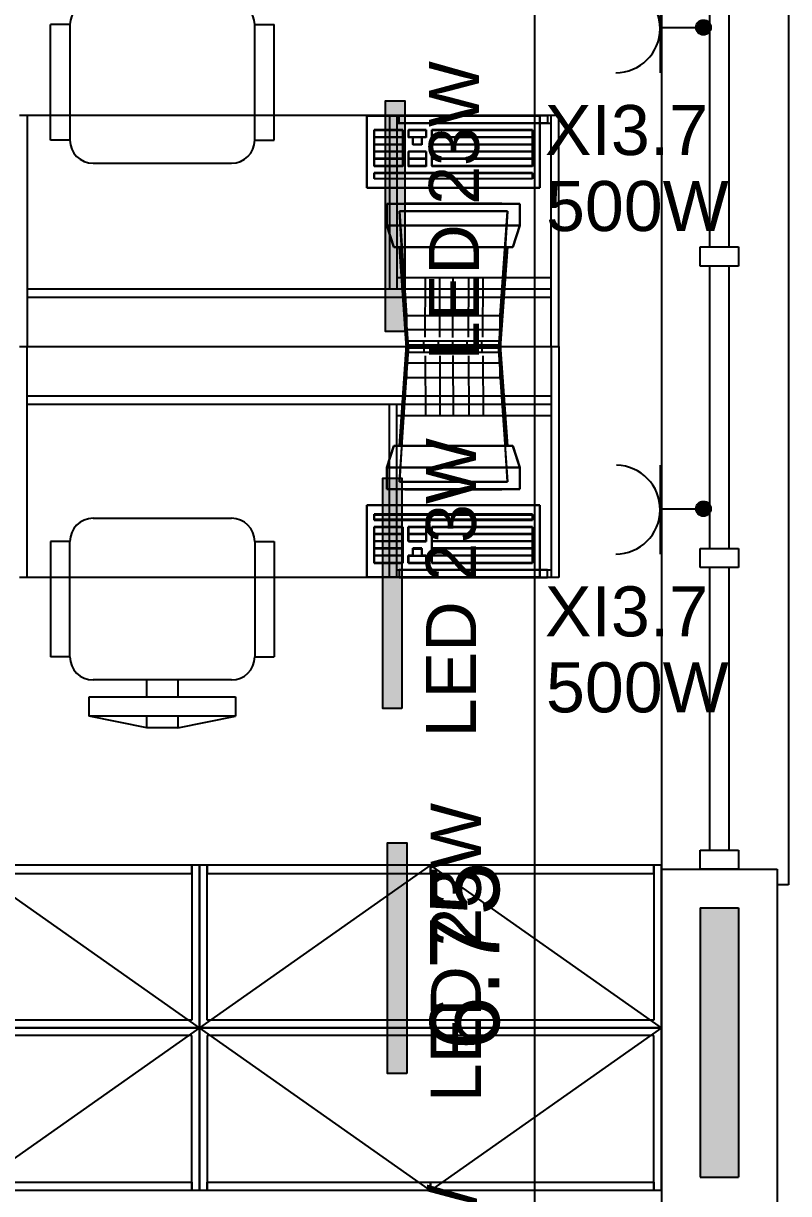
# Model space of a CAD drawing. Header units: metres. Extents: x -11 to 85, y -301 to 135.
# Drawn here: x 45.817 to 47.804, y -204.789 to -201.75 of the extents above; entities that cross this region are included whole.
import ezdxf

# ---------------------------------------------------------------- set-up
doc = ezdxf.new("R2010")
doc.units = ezdxf.units.M
doc.header["$LTSCALE"] = 0.036
doc.header["$PDMODE"] = 2
for name, color, linetype in [('arxitek isogeio', 252, 'Continuous'), ('DIMBLK', 252, 'Continuous'), ('electext', 20, 'Continuous'), ('hatch color', 252, 'Continuous'), ('HLEK-SYMBOL', 3, 'Continuous'), ('HLEK_FL001_SYMBOLS', 230, 'Continuous'), ('KYKLOFORHTES', 152, 'Continuous'), ('Parathira', 252, 'Continuous')]:
    doc.layers.add(name, color=color, linetype=linetype)
doc.styles.add('COMU-N', font='arial.ttf')
doc.styles.get("Standard").update_dxf_attribs({"font": 'arial.ttf'})
doc.dimstyles.new('CADWDOT', dxfattribs={"dimscale": 0.1, "dimtxt": 1.8, "dimasz": 0.08, "dimexe": 2, "dimexo": 0, "dimgap": 0.09, "dimtad": 0, "dimrnd": 0.001, "dimzin": 0, "dimdsep": 46, "dimtxsty": 'Standard', "dimblk1": 'ARTDIM', "dimblk2": 'ARTDIM', "dimsah": 1, "dimcen": 0.09, "dimdle": 0.05, "dimse1": 1, "dimse2": 1, "dimadec": 0, "dimazin": 0, "dimtfac": 1, "dimtmove": 0, "dimatfit": 3, "dimldrblk": 'ARTDIM', "dimfxl": 2, "dimtvp": 0.9999, "dimtolj": 1, "dimtzin": 0, "dimarcsym": 0})

# ---------------------------------------------------------------- blocks, each defined once
blk = doc.blocks.new('A$C52D13D70')
at = {"layer": 'Parathira'}
for p, q in [((-0.33, 0.04), (-0.33, -2.44)), ((-0.3, 0.04), (-0.33, 0.04)), ((-0.1, 0), (-0.2, 0)), ((-0.2, 0), (-0.2, -0.05)), ((-0.1, -0.05), (-0.1, 0)), ((0, 0), (0, -2.4)), ((-0.2, -0.05), (-0.1, -0.05)), ((-0.175, -0.05), (-0.175, -0.7833)), ((-0.125, -0.05), (-0.125, -0.7833)), ((-0.1, -0.7833), (-0.2, -0.7833)), ((-0.2, -0.7833), (-0.2, -0.8333)), ((-0.1, -0.8333), (-0.1, -0.7833)), ((-0.2, -0.8333), (-0.1, -0.8333)), ((-0.175, -0.8333), (-0.175, -1.5667)), ((-0.125, -0.8333), (-0.125, -1.5667)), ((-0.1, -1.5667), (-0.2, -1.5667)), ((-0.2, -1.5667), (-0.2, -1.6167)), ((-0.1, -1.6167), (-0.1, -1.5667)), ((-0.2, -1.6167), (-0.1, -1.6167)), ((-0.175, -1.6167), (-0.175, -2.35)), ((-0.125, -1.6167), (-0.125, -2.35)), ((-0.1, -2.35), (-0.2, -2.35)), ((-0.2, -2.35), (-0.2, -2.4)), ((-0.1, -2.4), (-0.1, -2.35)), ((-0.2, -2.4), (-0.1, -2.4)), ((-0.33, -2.44), (-0.3, -2.44))]:
    blk.add_line(p, q, dxfattribs=at)
blk = doc.blocks.new('ARTDIM')
at = {"layer": 'DIMBLK'}
for p, q in [((0, -24.9975), (0, 24.9975)), ((-24.9975, 0), (24.9975, 0))]:
    blk.add_line(p, q, dxfattribs=at)
blk.add_circle((0, 0), 8.25, dxfattribs=at)
blk = doc.blocks.new('*D1333')
at = {"layer": 'arxitek isogeio', "color": 0, "lineweight": -2}
blk.add_line((47.1437, -200.8048), (47.1437, -207.5388), dxfattribs=at)
at = {"layer": 'Defpoints', "color": 0, "transparency": 16777216}
for p in [(47.4855, -200.7968), (47.1437, -207.5468), (47.4855, -207.5468)]:
    blk.add_point(p, dxfattribs=at)
at = {"layer": 'arxitek isogeio', "color": 0, "lineweight": -2, "xscale": 0.008, "yscale": 0.008, "zscale": 0.008}
for p, rotation in [((47.1437, -200.7968), 90), ((47.1437, -207.5468), 270)]:
    blk.add_blockref('ARTDIM', p, dxfattribs=dict(at, rotation=rotation))
at = {"layer": 'arxitek isogeio', "color": 0, "insert": (46.9637, -204.1718), "char_height": 0.18, "attachment_point": 5, "rotation": 90}
blk.add_mtext('\\A1;6.75', dxfattribs=at)
blk = doc.blocks.new('led 23W')
at = {"layer": 'hatch color'}
blk.add_hatch(color=181, dxfattribs=at).paths.add_polyline_path([(101.2388, -6.7734), (101.2388, -6.7234), (101.8376, -6.7234), (101.8376, -6.7734)])
at = {"layer": 'HLEK_FL001_SYMBOLS'}
blk.add_lwpolyline([(101.2388, -6.7734), (101.2388, -6.7234), (101.8376, -6.7234), (101.8376, -6.7734)], close=True, dxfattribs=at)
blk = doc.blocks.new('gJ6_a14')
at = {"linetype": 'Continuous'}
for p, q in [((-0.1176, 0.1119), (0.113, 0.1119)), ((0, 0.1119), (0, 0))]:
    blk.add_line(p, q, dxfattribs=at)
blk.add_arc((-0.0023, 0.2279), 0.1153, 180, 358.9566, dxfattribs=at)
blk = doc.blocks.new('*X1779')
at = {"color": 0}
for p, q in [((15.598, 2.587), (15.737, 2.727)), ((15.598, 2.622), (15.702, 2.727)), ((15.72, 2.727), (15.721, 2.728)), ((15.601, 2.607), (15.609, 2.616)), ((15.604, 2.646), (15.605, 2.647)), ((15.605, 2.559), (15.765, 2.719)), ((15.605, 2.577), (15.614, 2.585)), ((15.609, 2.652), (15.618, 2.66)), ((15.611, 2.547), (15.618, 2.554)), ((15.614, 2.621), (15.623, 2.63)), ((15.617, 2.536), (15.789, 2.707)), ((15.618, 2.59), (15.627, 2.599)), ((15.623, 2.665), (15.631, 2.674)), ((15.623, 2.559), (15.631, 2.568)), ((15.627, 2.634), (15.636, 2.643)), ((15.627, 2.528), (15.636, 2.537)), ((15.631, 2.603), (15.64, 2.612)), ((15.633, 2.516), (15.808, 2.691)), ((15.636, 2.678), (15.645, 2.687)), ((15.636, 2.572), (15.645, 2.581)), ((15.64, 2.647), (15.649, 2.656)), ((15.64, 2.541), (15.649, 2.55)), ((15.645, 2.616), (15.654, 2.625)), ((15.649, 2.691), (15.658, 2.7)), ((15.649, 2.585), (15.658, 2.594)), ((15.653, 2.501), (15.824, 2.672)), ((15.654, 2.66), (15.662, 2.669)), ((15.654, 2.554), (15.662, 2.563)), ((15.658, 2.63), (15.667, 2.638)), ((15.658, 2.523), (15.667, 2.532)), ((15.662, 2.705), (15.671, 2.714)), ((15.662, 2.599), (15.671, 2.607)), ((15.667, 2.674), (15.676, 2.683)), ((15.667, 2.568), (15.676, 2.577)), ((15.671, 2.643), (15.68, 2.652)), ((15.671, 2.537), (15.68, 2.546)), ((15.676, 2.718), (15.678, 2.721)), ((15.676, 2.489), (15.836, 2.648)), ((15.676, 2.612), (15.685, 2.621)), ((15.68, 2.687), (15.689, 2.696)), ((15.68, 2.581), (15.689, 2.59)), ((15.685, 2.656), (15.693, 2.665)), ((15.685, 2.55), (15.693, 2.559)), ((15.689, 2.625), (15.698, 2.634)), ((15.693, 2.7), (15.702, 2.709)), ((15.693, 2.594), (15.702, 2.603)), ((15.698, 2.669), (15.707, 2.678)), ((15.698, 2.563), (15.707, 2.572)), ((15.702, 2.638), (15.711, 2.647)), ((15.702, 2.532), (15.711, 2.541)), ((15.705, 2.482), (15.843, 2.62)), ((15.707, 2.714), (15.715, 2.722)), ((15.707, 2.607), (15.715, 2.616)), ((15.711, 2.683), (15.72, 2.691)), ((15.711, 2.577), (15.72, 2.585)), ((15.715, 2.652), (15.724, 2.66)), ((15.715, 2.546), (15.724, 2.554)), ((15.72, 2.621), (15.729, 2.63)), ((15.724, 2.696), (15.733, 2.705)), ((15.724, 2.59), (15.733, 2.599)), ((15.729, 2.665), (15.738, 2.674)), ((15.729, 2.559), (15.738, 2.568)), ((15.733, 2.634), (15.742, 2.643)), ((15.733, 2.528), (15.742, 2.537)), ((15.738, 2.709), (15.746, 2.718)), ((15.738, 2.603), (15.746, 2.612)), ((15.741, 2.482), (15.842, 2.584)), ((15.742, 2.678), (15.751, 2.687)), ((15.742, 2.572), (15.751, 2.581)), ((15.746, 2.647), (15.755, 2.656)), ((15.746, 2.541), (15.755, 2.55)), ((15.751, 2.722), (15.752, 2.724)), ((15.751, 2.616), (15.76, 2.625)), ((15.755, 2.691), (15.764, 2.7)), ((15.755, 2.585), (15.764, 2.594)), ((15.76, 2.66), (15.768, 2.669)), ((15.76, 2.554), (15.768, 2.563)), ((15.764, 2.63), (15.773, 2.638)), ((15.764, 2.523), (15.773, 2.532)), ((15.768, 2.705), (15.777, 2.714)), ((15.768, 2.599), (15.777, 2.607)), ((15.773, 2.674), (15.782, 2.683)), ((15.773, 2.568), (15.782, 2.577)), ((15.777, 2.643), (15.786, 2.652)), ((15.777, 2.537), (15.786, 2.546)), ((15.782, 2.612), (15.791, 2.621)), ((15.786, 2.687), (15.795, 2.696)), ((15.786, 2.581), (15.795, 2.59)), ((15.791, 2.656), (15.799, 2.665)), ((15.791, 2.55), (15.799, 2.559)), ((15.795, 2.625), (15.804, 2.634)), ((15.799, 2.594), (15.808, 2.603)), ((15.804, 2.669), (15.813, 2.678)), ((15.804, 2.563), (15.813, 2.572)), ((15.808, 2.638), (15.817, 2.647)), ((15.808, 2.532), (15.817, 2.541)), ((15.813, 2.607), (15.822, 2.616)), ((15.817, 2.577), (15.826, 2.585)), ((15.822, 2.652), (15.83, 2.66)), ((15.822, 2.546), (15.83, 2.554)), ((15.826, 2.621), (15.835, 2.63)), ((15.83, 2.59), (15.839, 2.599)), ((15.835, 2.559), (15.835, 2.56)), ((15.839, 2.634), (15.84, 2.635)), ((15.844, 2.603), (15.844, 2.603)), ((15.645, 2.51), (15.654, 2.519)), ((15.664, 2.494), (15.671, 2.501)), ((15.676, 2.506), (15.685, 2.515)), ((15.689, 2.519), (15.698, 2.528)), ((15.693, 2.488), (15.702, 2.497)), ((15.707, 2.501), (15.715, 2.51)), ((15.72, 2.515), (15.729, 2.523)), ((15.724, 2.484), (15.733, 2.493)), ((15.738, 2.497), (15.746, 2.506)), ((15.751, 2.51), (15.76, 2.519)), ((15.768, 2.493), (15.777, 2.501)), ((15.782, 2.506), (15.791, 2.515)), ((15.795, 2.519), (15.804, 2.528))]:
    blk.add_line(p, q, dxfattribs=at)
blk = doc.blocks.new('GJ6_A78')
at = {"layer": 'HLEK-SYMBOL', "color": 0, "linetype": 'Continuous'}
blk.add_circle((0, 0), 0.0989, dxfattribs=at)
at = {"layer": 'HLEK-SYMBOL', "color": 0, "xscale": 0.8, "yscale": 0.8, "zscale": 0.8}
blk.add_blockref('*X1779', (-12.576, -2.084), dxfattribs=at)
blk = doc.blocks.new('priza')
at = {"layer": 'HLEK_FL001_SYMBOLS', "rotation": 180}
blk.add_blockref('gJ6_a14', (87.4, -100.4952), dxfattribs=at)
at = {"layer": 'HLEK_FL001_SYMBOLS', "xscale": 0.1951472641207488, "yscale": 0.1951472641207488, "zscale": 0.1951472641207488}
blk.add_blockref('GJ6_A78', (87.4, -100.4953), dxfattribs=at)

msp = doc.modelspace()

# ---------------------------------------------------------------- hatches: boundary and pattern name
at = {"layer": 'arxitek isogeio'}
msp.add_hatch(color=256, dxfattribs=at).paths.add_polyline_path([(47.6737, -204.0468), (47.5737, -204.0468), (47.5737, -204.7468), (47.6737, -204.7468)])

# ---------------------------------------------------------------- linework, layer by layer
for p, q in [((45.8876, -202.0533), (45.8876, -201.7533)), ((45.9376, -201.7533), (45.8876, -201.7533)), ((45.9376, -201.7533), (45.9376, -202.0533)), ((46.4176, -201.7533), (46.4676, -201.7533)), ((46.4176, -202.0533), (46.4176, -201.7533)), ((46.4676, -202.0533), (46.4676, -201.7533)), ((47.2069, -201.9892), (45.8069, -201.9892)), ((45.8269, -201.9892), (45.8269, -202.5892)), ((46.7088, -201.9904), (47.1575, -201.9904)), ((46.7088, -202.1773), (46.7088, -201.9904)), ((46.7868, -201.9891), (46.7671, -201.9891)), ((46.7671, -201.9891), (46.7671, -202.4394)), ((46.7868, -201.9891), (46.7868, -202.4394)), ((46.7929, -202.0092), (46.7929, -201.989)), ((46.7929, -201.989), (47.1779, -201.989)), ((47.1575, -201.9904), (47.1575, -202.1773)), ((47.1779, -201.989), (47.1779, -202.0092)), ((47.1869, -202.5892), (47.1869, -201.9892)), ((47.2069, -202.5892), (47.2069, -201.9892)), ((46.8023, -202.0278, 0.0001), (46.7275, -202.0278, 0.0001)), ((46.7275, -202.0278, 0.0001), (46.7275, -202.1213, 0.0001)), ((46.7868, -202.0092), (47.1869, -202.0092)), ((47.1779, -202.0092), (46.7929, -202.0092)), ((46.8023, -202.0278, 0.0001), (46.8023, -202.1213, 0.0001)), ((46.863, -202.0278, 0.0001), (46.8163, -202.0278, 0.0001)), ((46.8163, -202.0278, 0.0001), (46.8163, -202.0465, 0.0001)), ((46.863, -202.0278, 0.0001), (46.863, -202.0465, 0.0001)), ((46.8771, -202.0278, 0.0001), (46.8771, -202.1213, 0.0001)), ((47.1388, -202.0278, 0.0001), (46.8771, -202.0278, 0.0001)), ((47.1388, -202.0278, 0.0001), (47.1388, -202.1213, 0.0001)), ((45.9376, -202.0533), (45.8876, -202.0533)), ((46.4176, -202.0533), (46.4676, -202.0533)), ((46.8023, -202.0465, 0.0001), (46.7275, -202.0465, 0.0001)), ((46.8023, -202.0652, 0.0001), (46.7275, -202.0652, 0.0001)), ((46.828, -202.0465, 0.0001), (46.8163, -202.0465, 0.0001)), ((46.828, -202.0465, 0.0001), (46.828, -202.0652, 0.0001)), ((46.8514, -202.0652, 0.0001), (46.828, -202.0652, 0.0001)), ((46.863, -202.0465, 0.0001), (46.8514, -202.0465, 0.0001)), ((46.8514, -202.0465, 0.0001), (46.8514, -202.0652, 0.0001)), ((47.1388, -202.0465, 0.0001), (46.8771, -202.0465, 0.0001)), ((47.1388, -202.0652, 0.0001), (46.8771, -202.0652, 0.0001)), ((46.8023, -202.0839, 0.0001), (46.7275, -202.0839, 0.0001)), ((46.863, -202.0839, 0.0001), (46.8163, -202.0839, 0.0001)), ((46.8163, -202.0839, 0.0001), (46.8163, -202.1213, 0.0001)), ((46.863, -202.0839, 0.0001), (46.863, -202.1213, 0.0001)), ((47.1388, -202.0839, 0.0001), (46.8771, -202.0839, 0.0001)), ((45.9976, -202.1133), (46.3576, -202.1133)), ((46.8023, -202.1026, 0.0001), (46.7275, -202.1026, 0.0001)), ((46.8023, -202.1213, 0.0001), (46.7275, -202.1213, 0.0001)), ((46.863, -202.1026, 0.0001), (46.8163, -202.1026, 0.0001)), ((46.863, -202.1213, 0.0001), (46.8163, -202.1213, 0.0001)), ((47.1388, -202.1026, 0.0001), (46.8771, -202.1026, 0.0001)), ((47.1388, -202.1213, 0.0001), (46.8771, -202.1213, 0.0001)), ((46.7275, -202.14, 0.0001), (46.7275, -202.154, 0.0001)), ((47.1388, -202.14, 0.0001), (46.7275, -202.14, 0.0001)), ((47.1388, -202.154, 0.0001), (46.7275, -202.154, 0.0001)), ((47.1388, -202.14, 0.0001), (47.1388, -202.154, 0.0001)), ((47.1575, -202.1773), (46.7088, -202.1773)), ((46.7604, -202.2186), (47.1063, -202.2186)), ((46.7604, -202.2186), (46.7604, -202.2747)), ((47.1063, -202.2186), (47.1063, -202.2747)), ((46.7604, -202.2747), (47.1063, -202.2747)), ((46.7604, -202.2747), (46.7791, -202.3308)), ((47.1063, -202.2747), (47.0876, -202.3308)), ((47.0876, -202.3308), (46.7791, -202.3308)), ((46.8165, -202.5925), (46.7978, -202.3308)), ((47.0689, -202.3308), (47.0502, -202.5925)), ((46.7868, -202.4103), (47.1869, -202.4103)), ((45.8269, -202.4394), (47.1869, -202.4394)), ((45.8269, -202.4608), (47.1869, -202.4608)), ((45.8069, -202.5892), (47.2069, -202.5892)), ((45.8069, -202.5892), (47.2069, -202.5892)), ((45.8269, -203.1892), (45.8269, -202.5892)), ((46.8165, -202.5858), (46.7978, -202.8476)), ((47.0502, -202.5858), (46.8165, -202.5858)), ((47.0502, -202.5925), (46.8165, -202.5925)), ((47.0689, -202.8476), (47.0502, -202.5858)), ((47.1869, -202.5892), (47.1869, -203.1892)), ((47.2069, -202.5892), (47.2069, -203.1892)), ((45.8269, -202.7175), (47.1869, -202.7175)), ((45.8269, -202.739), (47.1869, -202.739)), ((46.7671, -203.1892), (46.7671, -202.739)), ((46.7868, -203.1892), (46.7868, -202.739)), ((46.7868, -202.7681), (47.1869, -202.7681)), ((46.7604, -202.9037), (46.7791, -202.8476)), ((47.0876, -202.8476), (46.7791, -202.8476)), ((47.1063, -202.9037), (47.0876, -202.8476)), ((46.7604, -202.9037), (47.1063, -202.9037)), ((46.7604, -202.9598), (46.7604, -202.9037)), ((47.1063, -202.9598), (47.1063, -202.9037)), ((46.7604, -202.9598), (47.1063, -202.9598)), ((47.1575, -203.001), (46.7088, -203.001)), ((46.7088, -203.001), (46.7088, -203.188)), ((47.1575, -203.188), (47.1575, -203.001)), ((45.9976, -203.0352), (46.3576, -203.0352)), ((47.1388, -203.0244, 0.0001), (46.7275, -203.0244, 0.0001)), ((46.7275, -203.0384, 0.0001), (46.7275, -203.0244, 0.0001)), ((47.1388, -203.0384, 0.0001), (46.7275, -203.0384, 0.0001)), ((47.1388, -203.0384, 0.0001), (47.1388, -203.0244, 0.0001)), ((46.8023, -203.0571, 0.0001), (46.7275, -203.0571, 0.0001)), ((46.7275, -203.1506, 0.0001), (46.7275, -203.0571, 0.0001)), ((46.8023, -203.1506, 0.0001), (46.8023, -203.0571, 0.0001)), ((46.863, -203.0571, 0.0001), (46.8163, -203.0571, 0.0001)), ((46.8163, -203.0945, 0.0001), (46.8163, -203.0571, 0.0001)), ((46.863, -203.0945, 0.0001), (46.863, -203.0571, 0.0001)), ((46.8771, -203.1506, 0.0001), (46.8771, -203.0571, 0.0001)), ((47.1388, -203.0571, 0.0001), (46.8771, -203.0571, 0.0001)), ((47.1388, -203.1506, 0.0001), (47.1388, -203.0571, 0.0001)), ((45.9376, -203.0952), (45.8876, -203.0952)), ((45.8876, -203.0952), (45.8876, -203.3952)), ((45.9376, -203.3952), (45.9376, -203.0952)), ((46.4176, -203.0952), (46.4676, -203.0952)), ((46.4176, -203.0952), (46.4176, -203.3952)), ((46.4676, -203.0952), (46.4676, -203.3952)), ((46.8023, -203.0758, 0.0001), (46.7275, -203.0758, 0.0001)), ((46.8023, -203.0945, 0.0001), (46.7275, -203.0945, 0.0001)), ((46.863, -203.0758, 0.0001), (46.8163, -203.0758, 0.0001)), ((46.863, -203.0945, 0.0001), (46.8163, -203.0945, 0.0001)), ((47.1388, -203.0758, 0.0001), (46.8771, -203.0758, 0.0001)), ((47.1388, -203.0945, 0.0001), (46.8771, -203.0945, 0.0001)), ((46.8023, -203.1132, 0.0001), (46.7275, -203.1132, 0.0001)), ((46.8514, -203.1132, 0.0001), (46.828, -203.1132, 0.0001)), ((46.828, -203.1319, 0.0001), (46.828, -203.1132, 0.0001)), ((46.8514, -203.1319, 0.0001), (46.8514, -203.1132, 0.0001)), ((47.1388, -203.1132, 0.0001), (46.8771, -203.1132, 0.0001)), ((46.8023, -203.1319, 0.0001), (46.7275, -203.1319, 0.0001)), ((46.8023, -203.1506, 0.0001), (46.7275, -203.1506, 0.0001)), ((46.8163, -203.1506, 0.0001), (46.8163, -203.1319, 0.0001)), ((46.828, -203.1319, 0.0001), (46.8163, -203.1319, 0.0001)), ((46.863, -203.1506, 0.0001), (46.8163, -203.1506, 0.0001)), ((46.863, -203.1319, 0.0001), (46.8514, -203.1319, 0.0001)), ((46.863, -203.1506, 0.0001), (46.863, -203.1319, 0.0001)), ((47.1388, -203.1319, 0.0001), (46.8771, -203.1319, 0.0001)), ((47.1388, -203.1506, 0.0001), (46.8771, -203.1506, 0.0001)), ((47.2069, -203.1892), (45.8069, -203.1892)), ((46.7088, -203.188), (47.1575, -203.188)), ((46.7868, -203.1892), (46.7671, -203.1892)), ((46.7868, -203.1692), (47.1869, -203.1692)), ((47.1779, -203.1692), (46.7929, -203.1692)), ((46.7929, -203.1692), (46.7929, -203.1893)), ((46.7929, -203.1893), (47.1779, -203.1893)), ((47.1779, -203.1893), (47.1779, -203.1692)), ((45.9376, -203.3952), (45.8876, -203.3952)), ((46.4176, -203.3952), (46.4676, -203.3952)), ((46.3576, -203.4552), (45.9976, -203.4552)), ((46.1376, -203.4993), (46.1376, -203.4552)), ((46.2176, -203.4552), (46.2176, -203.4993)), ((45.9876, -203.4993), (46.3676, -203.4993)), ((45.9876, -203.5493), (45.9876, -203.4993)), ((46.3676, -203.4993), (46.3676, -203.5493)), ((46.1376, -203.5793), (45.9876, -203.5493)), ((46.3676, -203.5493), (45.9876, -203.5493)), ((46.1376, -203.5793), (46.1376, -203.5493)), ((46.2176, -203.5493), (46.2176, -203.5793)), ((46.2176, -203.5793), (46.3676, -203.5493)), ((46.2176, -203.5793), (46.1376, -203.5793)), ((46.274, -203.9361), (45.0743, -203.9361)), ((46.274, -204.3587), (45.6741, -203.9361)), ((46.254, -203.9361), (45.6741, -203.9361)), ((46.254, -203.9361), (46.254, -204.3387)), ((46.254, -203.958), (46.254, -203.9361)), ((46.8739, -203.9361), (46.274, -204.3587)), ((46.274, -203.9361), (46.274, -204.3587)), ((47.4737, -203.9361), (46.274, -203.9361)), ((46.274, -204.3587), (46.274, -203.9361)), ((46.274, -203.9361), (46.274, -204.3587)), ((46.294, -204.3387), (46.294, -203.9361)), ((46.8739, -203.9361), (46.294, -203.9361)), ((46.294, -203.9361), (46.294, -203.958)), ((47.4537, -203.9361), (46.8739, -203.9361)), ((46.8739, -203.9361), (46.8739, -203.958)), ((47.4737, -204.3587), (46.8739, -203.9361)), ((46.8739, -203.958), (46.8739, -203.9361)), ((47.4537, -203.9361), (47.4537, -204.3387)), ((47.4537, -203.958), (47.4537, -203.9361)), ((47.4737, -204.3587), (47.4737, -203.9361)), ((47.4737, -203.9468), (47.4737, -204.8468)), ((47.4737, -203.9468), (47.7737, -203.9468)), ((47.7737, -203.9468), (47.7737, -204.8468)), ((45.6741, -203.958), (46.254, -203.958)), ((46.294, -203.958), (46.8739, -203.958)), ((46.8739, -203.958), (47.4537, -203.958)), ((47.5737, -204.0468), (47.6737, -204.0468)), ((47.5737, -204.0468), (47.5737, -204.7468)), ((47.6737, -204.0468), (47.6737, -204.7468)), ((46.254, -204.3387), (45.0943, -204.3387)), ((47.4537, -204.3387), (46.294, -204.3387)), ((45.0743, -204.3587), (46.274, -204.3587)), ((46.274, -204.3587), (45.0743, -204.3587)), ((46.274, -204.3587), (45.0743, -204.3587)), ((45.0743, -204.3587), (46.274, -204.3587)), ((46.274, -204.3587), (45.6741, -204.7813)), ((46.274, -204.3587), (47.4737, -204.3587)), ((46.274, -204.7813), (46.274, -204.3587)), ((46.274, -204.3587), (46.274, -204.7813)), ((46.274, -204.7813), (46.274, -204.3587)), ((46.274, -204.3587), (47.4737, -204.3587)), ((47.4737, -204.3587), (46.274, -204.3587)), ((46.274, -204.3587), (46.274, -204.7813)), ((46.8739, -204.7813), (46.274, -204.3587)), ((47.4737, -204.3587), (46.8739, -204.7813)), ((47.4737, -204.5587), (47.4737, -204.3587)), ((47.4737, -204.3587), (47.4737, -204.7813)), ((47.4737, -204.7813), (47.4737, -204.3587)), ((46.254, -204.3787), (45.0943, -204.3787)), ((46.254, -204.7813), (46.254, -204.3787)), ((47.4537, -204.3787), (46.294, -204.3787)), ((46.294, -204.3787), (46.294, -204.7813)), ((47.4537, -204.7813), (47.4537, -204.3787)), ((45.6741, -204.7594), (46.254, -204.7594)), ((46.254, -204.7594), (46.254, -204.7813)), ((46.294, -204.7813), (46.294, -204.7594)), ((46.294, -204.7594), (46.8739, -204.7594)), ((46.8739, -204.7813), (46.8739, -204.7594)), ((46.8739, -204.7594), (47.4537, -204.7594)), ((46.8739, -204.7594), (46.8739, -204.7813)), ((47.4537, -204.7594), (47.4537, -204.7813)), ((47.5737, -204.7468), (47.6737, -204.7468)), ((46.274, -204.7813), (45.0743, -204.7813)), ((46.254, -204.7813), (45.6741, -204.7813)), ((47.4737, -204.7813), (46.274, -204.7813)), ((46.8739, -204.7813), (46.294, -204.7813)), ((47.4537, -204.7813), (46.8739, -204.7813))]:
    msp.add_line(p, q, dxfattribs=at)
at = {"layer": 'arxitek isogeio', "extrusion": (1.21853e-17, 0.099504, 0.995037)}
for p, q in [((46.8024, -202.0454, 0.0291), (46.7276, -202.0454, 0.0291)), ((46.8024, -202.0641, 0.0309), (46.7276, -202.0641, 0.0309)), ((47.1389, -202.0454, 0.0291), (46.8772, -202.0454, 0.0291)), ((47.1389, -202.0641, 0.0309), (46.8772, -202.0641, 0.0309)), ((46.8024, -202.0827, 0.0328), (46.7276, -202.0827, 0.0328)), ((47.1389, -202.0827, 0.0328), (46.8772, -202.0827, 0.0328)), ((46.8024, -202.1013, 0.0346), (46.7276, -202.1013, 0.0346)), ((46.8631, -202.1013, 0.0346), (46.8164, -202.1013, 0.0346)), ((47.1389, -202.1013, 0.0346), (46.8772, -202.1013, 0.0346))]:
    msp.add_line(p, q, dxfattribs=at)
at = {"layer": 'arxitek isogeio', "extrusion": (-2.72784e-15, -0.175791, 0.984428)}
for p, q in [((46.8603, -202.5653, 0.2762), (46.861, -202.4089, 0.3041)), ((46.8978, -202.5653, 0.2762), (46.8985, -202.4089, 0.3041)), ((46.9321, -202.566, 0.2759), (46.9329, -202.4096, 0.3038)), ((46.9727, -202.5653, 0.2762), (46.9735, -202.4089, 0.3041)), ((47.0102, -202.5653, 0.2762), (47.011, -202.4089, 0.3041))]:
    msp.add_line(p, q, dxfattribs=at)
at = {"layer": 'arxitek isogeio', "extrusion": (-1.22e-16, -0.996241, -0.08663)}
for p, q in [((46.857, -202.5901, 0.2375), (46.857, -202.5765, 0.0804)), ((46.8945, -202.5901, 0.2375), (46.8945, -202.5765, 0.0804)), ((46.932, -202.5901, 0.2375), (46.932, -202.5765, 0.0804)), ((46.9695, -202.5901, 0.2375), (46.9695, -202.5765, 0.0804)), ((47.0069, -202.5901, 0.2375), (47.0069, -202.5765, 0.0804))]:
    msp.add_line(p, q, dxfattribs=at)
at = {"layer": 'arxitek isogeio', "extrusion": (2.44001e-16, 0.996241, -0.08663)}
for p, q in [((46.857, -202.5882, 0.2375), (46.857, -202.6019, 0.0804)), ((46.8945, -202.5882, 0.2375), (46.8945, -202.6019, 0.0804)), ((46.932, -202.5882, 0.2375), (46.932, -202.6019, 0.0804)), ((46.9695, -202.5882, 0.2375), (46.9695, -202.6019, 0.0804)), ((47.0069, -202.5882, 0.2375), (47.0069, -202.6019, 0.0804))]:
    msp.add_line(p, q, dxfattribs=at)
at = {"layer": 'arxitek isogeio', "extrusion": (-2.66326e-15, 0.175791, 0.984428)}
for p, q in [((46.8603, -202.613, 0.2762), (46.861, -202.7695, 0.3041)), ((46.8978, -202.613, 0.2762), (46.8985, -202.7695, 0.3041)), ((46.9321, -202.6123, 0.2759), (46.9329, -202.7688, 0.3038)), ((46.9727, -202.613, 0.2762), (46.9735, -202.7695, 0.3041)), ((47.0102, -202.613, 0.2762), (47.011, -202.7695, 0.3041))]:
    msp.add_line(p, q, dxfattribs=at)
at = {"layer": 'arxitek isogeio', "extrusion": (-2.43706e-17, -0.099504, 0.995037)}
for p, q in [((46.8024, -203.0771, 0.0346), (46.7276, -203.0771, 0.0346)), ((46.8024, -203.0957, 0.0328), (46.7276, -203.0957, 0.0328)), ((46.8631, -203.0771, 0.0346), (46.8164, -203.0771, 0.0346)), ((47.1389, -203.0771, 0.0346), (46.8772, -203.0771, 0.0346)), ((47.1389, -203.0957, 0.0328), (46.8772, -203.0957, 0.0328)), ((46.8024, -203.1143, 0.0309), (46.7276, -203.1143, 0.0309)), ((47.1389, -203.1143, 0.0309), (46.8772, -203.1143, 0.0309)), ((46.8024, -203.1329, 0.0291), (46.7276, -203.1329, 0.0291)), ((47.1389, -203.1329, 0.0291), (46.8772, -203.1329, 0.0291))]:
    msp.add_line(p, q, dxfattribs=at)
at = {"layer": 'arxitek isogeio'}
for centre, start, end in [((45.9976, -201.7533), 90, 180), ((46.3576, -201.7533), 0, 90), ((45.9976, -202.0533), 180, 270), ((46.3576, -202.0533), 270, 0), ((45.9976, -203.0952), 90, 180), ((46.3576, -203.0952), 0, 90), ((45.9976, -203.3952), 180, 270), ((46.3576, -203.3952), 270, 0)]:
    msp.add_arc(centre, 0.06, start, end, dxfattribs=at)
for points, invisible_edges in [([(46.7089, -201.9901, 0.0187), (46.7089, -201.9901), (46.7089, -202.1771)], 12), ([(46.7089, -202.1771), (46.7089, -202.1771, 0.0374), (46.7089, -201.9901, 0.0187)], 12), ([(47.1576, -201.9901, 0.0187), (46.7089, -201.9901, 0.0187), (46.7089, -202.1771, 0.0374)], 12), ([(46.7089, -202.1771, 0.0374), (47.1576, -202.1771, 0.0374), (47.1576, -201.9901, 0.0187)], 12), ([(47.1576, -201.9901), (46.7089, -201.9901), (47.1576, -201.9901, 0.0187)], 6), ([(46.7089, -201.9901, 0.0187), (47.1576, -201.9901, 0.0187), (46.7089, -201.9901)], 6), ([(47.1576, -201.9901, 0.0187), (47.1576, -202.1771, 0.0374), (47.1576, -201.9901)], 6), ([(47.1576, -202.1771), (47.1576, -201.9901), (47.1576, -202.1771, 0.0374)], 6), ([(46.8024, -202.0273, 0.0226), (46.7276, -202.0273, 0.0226), (46.7276, -202.0268, 0.0272)], 12), ([(46.7276, -202.0268, 0.0272), (46.8024, -202.0268, 0.0272), (46.8024, -202.0273, 0.0226)], 12), ([(46.7276, -202.1199, 0.0365), (46.7276, -202.0268, 0.0272), (46.7276, -202.0273, 0.0226)], 12), ([(46.8024, -202.0268, 0.0272), (46.7276, -202.0268, 0.0272), (46.7276, -202.1199, 0.0365)], 12), ([(46.7276, -202.1199, 0.0365), (46.8024, -202.1199, 0.0365), (46.8024, -202.0268, 0.0272)], 12), ([(46.7276, -202.0273, 0.0226), (46.7276, -202.1203, 0.0319), (46.7276, -202.1199, 0.0365)], 12), ([(46.8024, -202.1203, 0.0319), (46.8024, -202.0273, 0.0226), (46.8024, -202.0268, 0.0272)], 12), ([(46.8024, -202.0268, 0.0272), (46.8024, -202.1199, 0.0365), (46.8024, -202.1203, 0.0319)], 12), ([(46.8631, -202.0273, 0.0226), (46.8164, -202.0273, 0.0226), (46.8164, -202.0268, 0.0272)], 12), ([(46.8164, -202.0268, 0.0272), (46.8631, -202.0268, 0.0272), (46.8631, -202.0273, 0.0226)], 12), ([(46.8164, -202.0454, 0.0291), (46.8164, -202.0268, 0.0272), (46.8164, -202.0273, 0.0226)], 12), ([(46.8164, -202.0454, 0.0291), (46.8631, -202.0454, 0.0291), (46.8164, -202.0268, 0.0272)], 6), ([(46.8164, -202.0268, 0.0272), (46.8631, -202.0454, 0.0291), (46.8631, -202.0268, 0.0272)], 5), ([(46.8164, -202.0273, 0.0226), (46.8164, -202.0459, 0.0244), (46.8164, -202.0454, 0.0291)], 12), ([(46.8631, -202.0459, 0.0244), (46.8631, -202.0273, 0.0226), (46.8631, -202.0268, 0.0272)], 12), ([(46.8631, -202.0268, 0.0272), (46.8631, -202.0454, 0.0291), (46.8631, -202.0459, 0.0244)], 12), ([(47.1389, -202.0273, 0.0226), (46.8772, -202.0273, 0.0226), (47.1389, -202.0268, 0.0272)], 6), ([(46.8772, -202.0268, 0.0272), (47.1389, -202.0268, 0.0272), (46.8772, -202.0273, 0.0226)], 6), ([(46.8772, -202.0273, 0.0226), (46.8772, -202.1203, 0.0319), (46.8772, -202.0268, 0.0272)], 6), ([(46.8772, -202.1199, 0.0365), (46.8772, -202.0268, 0.0272), (46.8772, -202.1203, 0.0319)], 6), ([(47.1389, -202.0268, 0.0272), (46.8772, -202.0268, 0.0272), (46.8772, -202.1199, 0.0365)], 12), ([(46.8772, -202.1199, 0.0365), (47.1389, -202.1199, 0.0365), (47.1389, -202.0268, 0.0272)], 12), ([(47.1389, -202.0268, 0.0272), (47.1389, -202.1199, 0.0365), (47.1389, -202.0273, 0.0226)], 6), ([(47.1389, -202.1203, 0.0319), (47.1389, -202.0273, 0.0226), (47.1389, -202.1199, 0.0365)], 6), ([(46.8164, -202.0459, 0.0244), (46.8281, -202.0459, 0.0244), (46.8281, -202.0454, 0.0291)], 12), ([(46.8281, -202.0454, 0.0291), (46.8164, -202.0454, 0.0291), (46.8164, -202.0459, 0.0244)], 12), ([(46.8281, -202.0641, 0.0309), (46.8281, -202.0454, 0.0291), (46.8281, -202.0459, 0.0244)], 12), ([(46.8515, -202.0641, 0.0309), (46.8515, -202.0454, 0.0291), (46.8281, -202.0641, 0.0309)], 6), ([(46.8281, -202.0454, 0.0291), (46.8281, -202.0641, 0.0309), (46.8515, -202.0454, 0.0291)], 6), ([(46.8281, -202.0459, 0.0244), (46.8281, -202.0645, 0.0263), (46.8281, -202.0641, 0.0309)], 12), ([(46.8281, -202.0645, 0.0263), (46.8515, -202.0645, 0.0263), (46.8515, -202.0641, 0.0309)], 12), ([(46.8515, -202.0641, 0.0309), (46.8281, -202.0641, 0.0309), (46.8281, -202.0645, 0.0263)], 12), ([(46.8631, -202.0459, 0.0244), (46.8631, -202.0454, 0.0291), (46.8515, -202.0454, 0.0291)], 12), ([(46.8631, -202.0459, 0.0244), (46.8515, -202.0454, 0.0291), (46.8515, -202.0459, 0.0244)], 5), ([(46.8515, -202.0645, 0.0263), (46.8515, -202.0459, 0.0244), (46.8515, -202.0454, 0.0291)], 12), ([(46.8515, -202.0454, 0.0291), (46.8515, -202.0641, 0.0309), (46.8515, -202.0645, 0.0263)], 12), ([(46.8631, -202.0831, 0.0281), (46.8164, -202.0831, 0.0281), (46.8164, -202.0827, 0.0328)], 12), ([(46.8164, -202.0827, 0.0328), (46.8631, -202.0827, 0.0328), (46.8631, -202.0831, 0.0281)], 12), ([(46.8164, -202.1199, 0.0365), (46.8164, -202.0827, 0.0328), (46.8164, -202.0831, 0.0281)], 12), ([(46.8631, -202.0827, 0.0328), (46.8164, -202.0827, 0.0328), (46.8164, -202.1199, 0.0365)], 12), ([(46.8164, -202.1199, 0.0365), (46.8631, -202.1199, 0.0365), (46.8631, -202.0827, 0.0328)], 12), ([(46.8164, -202.0831, 0.0281), (46.8164, -202.1203, 0.0319), (46.8164, -202.1199, 0.0365)], 12), ([(46.8631, -202.1203, 0.0319), (46.8631, -202.0831, 0.0281), (46.8631, -202.0827, 0.0328)], 12), ([(46.8631, -202.0827, 0.0328), (46.8631, -202.1199, 0.0365), (46.8631, -202.1203, 0.0319)], 12), ([(46.7276, -202.1203, 0.0319), (46.8024, -202.1203, 0.0319), (46.8024, -202.1199, 0.0365)], 12), ([(46.8024, -202.1199, 0.0365), (46.7276, -202.1199, 0.0365), (46.7276, -202.1203, 0.0319)], 12), ([(46.8164, -202.1203, 0.0319), (46.8631, -202.1203, 0.0319), (46.8631, -202.1199, 0.0365)], 12), ([(46.8631, -202.1199, 0.0365), (46.8164, -202.1199, 0.0365), (46.8164, -202.1203, 0.0319)], 12), ([(46.8772, -202.1203, 0.0319), (47.1389, -202.1203, 0.0319), (46.8772, -202.1199, 0.0365)], 6), ([(47.1389, -202.1199, 0.0365), (46.8772, -202.1199, 0.0365), (47.1389, -202.1203, 0.0319)], 6), ([(47.1389, -202.1389, 0.0337), (46.7276, -202.1389, 0.0337), (46.7276, -202.1385, 0.0384)], 12), ([(46.7276, -202.1385, 0.0384), (47.1389, -202.1385, 0.0384), (47.1389, -202.1389, 0.0337)], 12), ([(46.7276, -202.1524, 0.0398), (46.7276, -202.1385, 0.0384), (46.7276, -202.1389, 0.0337)], 12), ([(47.1389, -202.1385, 0.0384), (46.7276, -202.1385, 0.0384), (46.7276, -202.1524, 0.0398)], 12), ([(46.7276, -202.1524, 0.0398), (47.1389, -202.1524, 0.0398), (47.1389, -202.1385, 0.0384)], 12), ([(46.7276, -202.1389, 0.0337), (46.7276, -202.1529, 0.0351), (46.7276, -202.1524, 0.0398)], 12), ([(47.1389, -202.1524, 0.0398), (46.7276, -202.1524, 0.0398), (46.7276, -202.1529, 0.0351)], 7), ([(46.7276, -202.1529, 0.0351), (47.1389, -202.1529, 0.0351), (46.7276, -202.1524, 0.0398)], 14), ([(47.1389, -202.1524, 0.0398), (46.7276, -202.1524, 0.0398), (47.1389, -202.1529, 0.0351)], 7), ([(47.1389, -202.1529, 0.0351), (47.1389, -202.1389, 0.0337), (47.1389, -202.1385, 0.0384)], 12), ([(47.1389, -202.1385, 0.0384), (47.1389, -202.1524, 0.0398), (47.1389, -202.1529, 0.0351)], 12), ([(47.1576, -202.1771, 0.0374), (46.7089, -202.1771, 0.0374), (47.1576, -202.1771)], 6), ([(46.7089, -202.1771), (47.1576, -202.1771), (46.7089, -202.1771, 0.0374)], 6), ([(46.7603, -202.2751, 0.0561), (46.7603, -202.2751, 0.3739), (46.7603, -202.219, 0.0561)], 6), ([(46.7603, -202.219, 0.3739), (46.7603, -202.219, 0.0561), (46.7603, -202.2751, 0.3739)], 6), ([(47.1062, -202.219, 0.3739), (46.7603, -202.219, 0.3739), (46.7603, -202.2751, 0.3739)], 12), ([(46.7603, -202.2751, 0.3739), (47.1062, -202.2751, 0.3739), (47.1062, -202.219, 0.3739)], 12), ([(47.1062, -202.219, 0.0561), (46.7603, -202.219, 0.0561), (47.1062, -202.219, 0.3739)], 6), ([(46.7603, -202.219, 0.3739), (47.1062, -202.219, 0.3739), (46.7603, -202.219, 0.0561)], 6), ([(47.1062, -202.2751, 0.3739), (47.1062, -202.2751, 0.0561), (47.1062, -202.219, 0.0561)], 12), ([(47.1062, -202.219, 0.0561), (47.1062, -202.219, 0.3739), (47.1062, -202.2751, 0.3739)], 12), ([(46.793, -202.2377, 0.0561), (46.8117, -202.5088), (46.8117, -202.5462, 0.0561)], 5), ([(46.793, -202.2377), (46.8117, -202.5088), (46.793, -202.2377, 0.0561)], 6), ([(47.0735, -202.2377), (46.793, -202.2377), (47.0735, -202.2377, 0.0561)], 6), ([(46.793, -202.2377, 0.0561), (47.0735, -202.2377, 0.0561), (46.793, -202.2377)], 6), ([(47.0548, -202.5088), (47.0735, -202.2377, 0.0561), (47.0548, -202.5462, 0.0561)], 5), ([(47.0548, -202.5088), (47.0735, -202.2377), (47.0735, -202.2377, 0.0561)], 12), ([(46.7603, -202.2751, 0.3739), (46.7603, -202.2751, 0.0561), (46.779, -202.3312, 0.0561)], 12), ([(46.7603, -202.2751, 0.3739), (46.779, -202.3312, 0.0561), (46.779, -202.3312, 0.3459)], 5), ([(46.779, -202.3312, 0.3459), (47.1062, -202.2751, 0.3739), (46.7603, -202.2751, 0.3739)], 5), ([(47.0875, -202.3312, 0.3459), (47.1062, -202.2751, 0.3739), (46.779, -202.3312, 0.3459)], 6), ([(47.1062, -202.2751, 0.0561), (47.1062, -202.2751, 0.3739), (47.0875, -202.3312, 0.0561)], 6), ([(47.0875, -202.3312, 0.0561), (47.1062, -202.2751, 0.3739), (47.0875, -202.3312, 0.3459)], 5), ([(46.779, -202.3312, 0.3459), (46.793, -202.3312, 0.3178), (47.0875, -202.3312, 0.3459)], 7), ([(46.779, -202.3312, 0.3459), (46.779, -202.3312, 0.0561), (46.793, -202.3312, 0.0561)], 12), ([(46.779, -202.3312, 0.3459), (46.793, -202.3312, 0.0561), (46.793, -202.3312, 0.3178)], 13), ([(46.8117, -202.5929, 0.2711), (47.0735, -202.3312, 0.3178), (46.793, -202.3312, 0.3178)], 5), ([(46.793, -202.3312, 0.0561), (46.8117, -202.5929, 0.2711), (46.793, -202.3312, 0.3178)], 5), ([(46.8117, -202.5742, 0.0561), (46.8117, -202.5929, 0.2711), (46.793, -202.3312, 0.0561)], 6), ([(47.0735, -202.3312, 0.3178), (47.0875, -202.3312, 0.3459), (46.793, -202.3312, 0.3178)], 7), ([(47.0548, -202.5929, 0.2711), (47.0735, -202.3312, 0.3178), (46.8117, -202.5929, 0.2711)], 6), ([(47.0548, -202.5929, 0.2711), (47.0735, -202.3312, 0.0561), (47.0735, -202.3312, 0.3178)], 5), ([(47.0548, -202.5929, 0.2711), (47.0548, -202.5742, 0.0561), (47.0735, -202.3312, 0.0561)], 12), ([(47.0875, -202.3312, 0.0561), (47.0875, -202.3312, 0.3459), (47.0735, -202.3312, 0.3178)], 14), ([(47.0875, -202.3312, 0.0561), (47.0735, -202.3312, 0.3178), (47.0735, -202.3312, 0.0561)], 5), ([(47.0548, -202.5462, 0.0561), (46.8117, -202.5462, 0.0561), (47.0548, -202.5088)], 6), ([(46.8117, -202.5088), (47.0548, -202.5088), (46.8117, -202.5462, 0.0561)], 6), ([(47.0548, -202.5929, 0.2711), (46.8117, -202.5929, 0.2711), (46.8117, -202.5742, 0.0561)], 12), ([(46.8117, -202.5742, 0.0561), (47.0548, -202.5742, 0.0561), (47.0548, -202.5929, 0.2711)], 12), ([(46.8117, -202.5855, 0.2711), (47.0735, -202.8472, 0.3178), (46.793, -202.8472, 0.3178)], 5), ([(46.793, -202.8472, 0.0561), (46.8117, -202.5855, 0.2711), (46.793, -202.8472, 0.3178)], 5), ([(46.8117, -202.6042, 0.0561), (46.8117, -202.5855, 0.2711), (46.793, -202.8472, 0.0561)], 6), ([(47.0548, -202.5855, 0.2711), (47.0735, -202.8472, 0.3178), (46.8117, -202.5855, 0.2711)], 6), ([(47.0548, -202.5855, 0.2711), (46.8117, -202.5855, 0.2711), (46.8117, -202.6042, 0.0561)], 12), ([(46.8117, -202.6042, 0.0561), (47.0548, -202.6042, 0.0561), (47.0548, -202.5855, 0.2711)], 12), ([(47.0548, -202.5855, 0.2711), (47.0735, -202.8472, 0.0561), (47.0735, -202.8472, 0.3178)], 5), ([(47.0548, -202.5855, 0.2711), (47.0548, -202.6042, 0.0561), (47.0735, -202.8472, 0.0561)], 12), ([(46.793, -202.9407, 0.0561), (46.8117, -202.6696), (46.8117, -202.6322, 0.0561)], 5), ([(47.0548, -202.6322, 0.0561), (46.8117, -202.6322, 0.0561), (47.0548, -202.6696)], 6), ([(46.8117, -202.6696), (47.0548, -202.6696), (46.8117, -202.6322, 0.0561)], 6), ([(47.0548, -202.6696), (47.0735, -202.9407, 0.0561), (47.0548, -202.6322, 0.0561)], 5), ([(46.793, -202.9407), (46.8117, -202.6696), (46.793, -202.9407, 0.0561)], 6), ([(47.0548, -202.6696), (47.0735, -202.9407), (47.0735, -202.9407, 0.0561)], 12), ([(46.7603, -202.9033, 0.3739), (46.7603, -202.9033, 0.0561), (46.779, -202.8472, 0.0561)], 12), ([(46.7603, -202.9033, 0.3739), (46.779, -202.8472, 0.0561), (46.779, -202.8472, 0.3459)], 5), ([(46.779, -202.8472, 0.3459), (47.1062, -202.9033, 0.3739), (46.7603, -202.9033, 0.3739)], 5), ([(46.779, -202.8472, 0.3459), (46.793, -202.8472, 0.3178), (47.0875, -202.8472, 0.3459)], 7), ([(46.779, -202.8472, 0.3459), (46.779, -202.8472, 0.0561), (46.793, -202.8472, 0.0561)], 12), ([(46.779, -202.8472, 0.3459), (46.793, -202.8472, 0.0561), (46.793, -202.8472, 0.3178)], 13), ([(47.0875, -202.8472, 0.3459), (47.1062, -202.9033, 0.3739), (46.779, -202.8472, 0.3459)], 6), ([(47.0735, -202.8472, 0.3178), (47.0875, -202.8472, 0.3459), (46.793, -202.8472, 0.3178)], 7), ([(47.0875, -202.8472, 0.0561), (47.0875, -202.8472, 0.3459), (47.0735, -202.8472, 0.3178)], 14), ([(47.0875, -202.8472, 0.0561), (47.0735, -202.8472, 0.3178), (47.0735, -202.8472, 0.0561)], 5), ([(47.1062, -202.9033, 0.0561), (47.1062, -202.9033, 0.3739), (47.0875, -202.8472, 0.0561)], 6), ([(47.0875, -202.8472, 0.0561), (47.1062, -202.9033, 0.3739), (47.0875, -202.8472, 0.3459)], 5), ([(46.7603, -202.9033, 0.0561), (46.7603, -202.9033, 0.3739), (46.7603, -202.9594, 0.0561)], 6), ([(46.7603, -202.9594, 0.3739), (46.7603, -202.9594, 0.0561), (46.7603, -202.9033, 0.3739)], 6), ([(47.1062, -202.9594, 0.3739), (46.7603, -202.9594, 0.3739), (46.7603, -202.9033, 0.3739)], 12), ([(46.7603, -202.9033, 0.3739), (47.1062, -202.9033, 0.3739), (47.1062, -202.9594, 0.3739)], 12), ([(47.1062, -202.9033, 0.3739), (47.1062, -202.9033, 0.0561), (47.1062, -202.9594, 0.0561)], 12), ([(47.1062, -202.9594, 0.0561), (47.1062, -202.9594, 0.3739), (47.1062, -202.9033, 0.3739)], 12), ([(47.0735, -202.9407), (46.793, -202.9407), (47.0735, -202.9407, 0.0561)], 6), ([(46.793, -202.9407, 0.0561), (47.0735, -202.9407, 0.0561), (46.793, -202.9407)], 6), ([(47.1062, -202.9594, 0.0561), (46.7603, -202.9594, 0.0561), (47.1062, -202.9594, 0.3739)], 6), ([(46.7603, -202.9594, 0.3739), (47.1062, -202.9594, 0.3739), (46.7603, -202.9594, 0.0561)], 6), ([(46.7089, -203.1883, 0.0187), (46.7089, -203.1883), (46.7089, -203.0013)], 12), ([(46.7089, -203.0013), (46.7089, -203.0013, 0.0374), (46.7089, -203.1883, 0.0187)], 12), ([(47.1576, -203.0013, 0.0374), (46.7089, -203.0013, 0.0374), (47.1576, -203.0013)], 6), ([(46.7089, -203.0013), (47.1576, -203.0013), (46.7089, -203.0013, 0.0374)], 6), ([(47.1576, -203.1883, 0.0187), (46.7089, -203.1883, 0.0187), (46.7089, -203.0013, 0.0374)], 12), ([(46.7089, -203.0013, 0.0374), (47.1576, -203.0013, 0.0374), (47.1576, -203.1883, 0.0187)], 12), ([(47.1576, -203.1883, 0.0187), (47.1576, -203.0013, 0.0374), (47.1576, -203.1883)], 6), ([(47.1576, -203.0013), (47.1576, -203.1883), (47.1576, -203.0013, 0.0374)], 6), ([(47.1389, -203.026, 0.0398), (46.7276, -203.026, 0.0398), (46.7276, -203.0255, 0.0351)], 7), ([(46.7276, -203.0255, 0.0351), (47.1389, -203.0255, 0.0351), (46.7276, -203.026, 0.0398)], 14), ([(47.1389, -203.026, 0.0398), (46.7276, -203.026, 0.0398), (47.1389, -203.0255, 0.0351)], 7), ([(46.7276, -203.0394, 0.0337), (46.7276, -203.0255, 0.0351), (46.7276, -203.026, 0.0398)], 12), ([(46.7276, -203.026, 0.0398), (46.7276, -203.0399, 0.0384), (46.7276, -203.0394, 0.0337)], 12), ([(47.1389, -203.0399, 0.0384), (46.7276, -203.0399, 0.0384), (46.7276, -203.026, 0.0398)], 12), ([(46.7276, -203.026, 0.0398), (47.1389, -203.026, 0.0398), (47.1389, -203.0399, 0.0384)], 12), ([(47.1389, -203.0394, 0.0337), (46.7276, -203.0394, 0.0337), (46.7276, -203.0399, 0.0384)], 12), ([(46.7276, -203.0399, 0.0384), (47.1389, -203.0399, 0.0384), (47.1389, -203.0394, 0.0337)], 12), ([(47.1389, -203.0255, 0.0351), (47.1389, -203.0394, 0.0337), (47.1389, -203.0399, 0.0384)], 12), ([(47.1389, -203.0399, 0.0384), (47.1389, -203.026, 0.0398), (47.1389, -203.0255, 0.0351)], 12), ([(46.7276, -203.058, 0.0319), (46.8024, -203.058, 0.0319), (46.8024, -203.0585, 0.0365)], 12), ([(46.8024, -203.0585, 0.0365), (46.7276, -203.0585, 0.0365), (46.7276, -203.058, 0.0319)], 12), ([(46.7276, -203.1511, 0.0226), (46.7276, -203.058, 0.0319), (46.7276, -203.0585, 0.0365)], 12), ([(46.7276, -203.0585, 0.0365), (46.7276, -203.1515, 0.0272), (46.7276, -203.1511, 0.0226)], 12), ([(46.8024, -203.1515, 0.0272), (46.7276, -203.1515, 0.0272), (46.7276, -203.0585, 0.0365)], 12), ([(46.7276, -203.0585, 0.0365), (46.8024, -203.0585, 0.0365), (46.8024, -203.1515, 0.0272)], 12), ([(46.8024, -203.058, 0.0319), (46.8024, -203.1511, 0.0226), (46.8024, -203.1515, 0.0272)], 12), ([(46.8024, -203.1515, 0.0272), (46.8024, -203.0585, 0.0365), (46.8024, -203.058, 0.0319)], 12), ([(46.8164, -203.058, 0.0319), (46.8631, -203.058, 0.0319), (46.8631, -203.0585, 0.0365)], 12), ([(46.8631, -203.0585, 0.0365), (46.8164, -203.0585, 0.0365), (46.8164, -203.058, 0.0319)], 12), ([(46.8164, -203.0952, 0.0281), (46.8164, -203.058, 0.0319), (46.8164, -203.0585, 0.0365)], 12), ([(46.8164, -203.0585, 0.0365), (46.8164, -203.0957, 0.0328), (46.8164, -203.0952, 0.0281)], 12), ([(46.8631, -203.0957, 0.0328), (46.8164, -203.0957, 0.0328), (46.8164, -203.0585, 0.0365)], 12), ([(46.8164, -203.0585, 0.0365), (46.8631, -203.0585, 0.0365), (46.8631, -203.0957, 0.0328)], 12), ([(46.8631, -203.058, 0.0319), (46.8631, -203.0952, 0.0281), (46.8631, -203.0957, 0.0328)], 12), ([(46.8631, -203.0957, 0.0328), (46.8631, -203.0585, 0.0365), (46.8631, -203.058, 0.0319)], 12), ([(46.8772, -203.058, 0.0319), (47.1389, -203.058, 0.0319), (46.8772, -203.0585, 0.0365)], 6), ([(47.1389, -203.0585, 0.0365), (46.8772, -203.0585, 0.0365), (47.1389, -203.058, 0.0319)], 6), ([(46.8772, -203.1511, 0.0226), (46.8772, -203.058, 0.0319), (46.8772, -203.1515, 0.0272)], 6), ([(46.8772, -203.0585, 0.0365), (46.8772, -203.1515, 0.0272), (46.8772, -203.058, 0.0319)], 6), ([(47.1389, -203.1515, 0.0272), (46.8772, -203.1515, 0.0272), (46.8772, -203.0585, 0.0365)], 12), ([(46.8772, -203.0585, 0.0365), (47.1389, -203.0585, 0.0365), (47.1389, -203.1515, 0.0272)], 12), ([(47.1389, -203.058, 0.0319), (47.1389, -203.1511, 0.0226), (47.1389, -203.0585, 0.0365)], 6), ([(47.1389, -203.1515, 0.0272), (47.1389, -203.0585, 0.0365), (47.1389, -203.1511, 0.0226)], 6), ([(46.8631, -203.0952, 0.0281), (46.8164, -203.0952, 0.0281), (46.8164, -203.0957, 0.0328)], 12), ([(46.8164, -203.0957, 0.0328), (46.8631, -203.0957, 0.0328), (46.8631, -203.0952, 0.0281)], 12), ([(46.8281, -203.1139, 0.0263), (46.8515, -203.1139, 0.0263), (46.8515, -203.1143, 0.0309)], 12), ([(46.8515, -203.1143, 0.0309), (46.8281, -203.1143, 0.0309), (46.8281, -203.1139, 0.0263)], 12), ([(46.8281, -203.1325, 0.0244), (46.8281, -203.1139, 0.0263), (46.8281, -203.1143, 0.0309)], 12), ([(46.8281, -203.1143, 0.0309), (46.8281, -203.1329, 0.0291), (46.8281, -203.1325, 0.0244)], 12), ([(46.8515, -203.1143, 0.0309), (46.8515, -203.1329, 0.0291), (46.8281, -203.1143, 0.0309)], 6), ([(46.8281, -203.1329, 0.0291), (46.8281, -203.1143, 0.0309), (46.8515, -203.1329, 0.0291)], 6), ([(46.8515, -203.1139, 0.0263), (46.8515, -203.1325, 0.0244), (46.8515, -203.1329, 0.0291)], 12), ([(46.8515, -203.1329, 0.0291), (46.8515, -203.1143, 0.0309), (46.8515, -203.1139, 0.0263)], 12), ([(46.8024, -203.1511, 0.0226), (46.7276, -203.1511, 0.0226), (46.7276, -203.1515, 0.0272)], 12), ([(46.7276, -203.1515, 0.0272), (46.8024, -203.1515, 0.0272), (46.8024, -203.1511, 0.0226)], 12), ([(46.8164, -203.1325, 0.0244), (46.8281, -203.1325, 0.0244), (46.8281, -203.1329, 0.0291)], 12), ([(46.8281, -203.1329, 0.0291), (46.8164, -203.1329, 0.0291), (46.8164, -203.1325, 0.0244)], 12), ([(46.8164, -203.1511, 0.0226), (46.8164, -203.1325, 0.0244), (46.8164, -203.1329, 0.0291)], 12), ([(46.8164, -203.1329, 0.0291), (46.8164, -203.1515, 0.0272), (46.8164, -203.1511, 0.0226)], 12), ([(46.8164, -203.1329, 0.0291), (46.8631, -203.1329, 0.0291), (46.8164, -203.1515, 0.0272)], 6), ([(46.8164, -203.1515, 0.0272), (46.8631, -203.1329, 0.0291), (46.8631, -203.1515, 0.0272)], 5), ([(46.8631, -203.1511, 0.0226), (46.8164, -203.1511, 0.0226), (46.8164, -203.1515, 0.0272)], 12), ([(46.8164, -203.1515, 0.0272), (46.8631, -203.1515, 0.0272), (46.8631, -203.1511, 0.0226)], 12), ([(46.8631, -203.1325, 0.0244), (46.8631, -203.1329, 0.0291), (46.8515, -203.1329, 0.0291)], 12), ([(46.8631, -203.1325, 0.0244), (46.8515, -203.1329, 0.0291), (46.8515, -203.1325, 0.0244)], 5), ([(46.8631, -203.1325, 0.0244), (46.8631, -203.1511, 0.0226), (46.8631, -203.1515, 0.0272)], 12), ([(46.8631, -203.1515, 0.0272), (46.8631, -203.1329, 0.0291), (46.8631, -203.1325, 0.0244)], 12), ([(47.1389, -203.1511, 0.0226), (46.8772, -203.1511, 0.0226), (47.1389, -203.1515, 0.0272)], 6), ([(46.8772, -203.1515, 0.0272), (47.1389, -203.1515, 0.0272), (46.8772, -203.1511, 0.0226)], 6), ([(47.1576, -203.1883), (46.7089, -203.1883), (47.1576, -203.1883, 0.0187)], 6), ([(46.7089, -203.1883, 0.0187), (47.1576, -203.1883, 0.0187), (46.7089, -203.1883)], 6)]:
    msp.add_3dface(points, dxfattribs=dict(at, invisible_edges=invisible_edges))
for points in [[(47.0594, -202.2176, 0.3272), (46.807, -202.2176, 0.3272), (46.807, -202.2176, 0.1028), (47.0594, -202.2176, 0.1028)], [(46.8304, -202.2375, 0.028), (46.8117, -202.2375, 0.028), (46.8117, -202.2375, 0.014), (46.8304, -202.2375, 0.014)], [(46.8865, -202.2375, 0.028), (46.8678, -202.2375, 0.028), (46.8678, -202.2375, 0.014), (46.8865, -202.2375, 0.014)], [(46.9239, -202.2375, 0.028), (46.9052, -202.2375, 0.028), (46.9052, -202.2375, 0.014), (46.9239, -202.2375, 0.014)], [(46.9613, -202.2375, 0.028), (46.9426, -202.2375, 0.028), (46.9426, -202.2375, 0.014), (46.9613, -202.2375, 0.014)], [(46.8304, -202.9408, 0.028), (46.8117, -202.9408, 0.028), (46.8117, -202.9408, 0.014), (46.8304, -202.9408, 0.014)], [(46.8865, -202.9408, 0.028), (46.8678, -202.9408, 0.028), (46.8678, -202.9408, 0.014), (46.8865, -202.9408, 0.014)], [(46.9239, -202.9408, 0.028), (46.9052, -202.9408, 0.028), (46.9052, -202.9408, 0.014), (46.9239, -202.9408, 0.014)], [(46.9613, -202.9408, 0.028), (46.9426, -202.9408, 0.028), (46.9426, -202.9408, 0.014), (46.9613, -202.9408, 0.014)], [(47.0594, -202.9608, 0.3272), (46.807, -202.9608, 0.3272), (46.807, -202.9608, 0.1028), (47.0594, -202.9608, 0.1028)]]:
    msp.add_3dface(points, dxfattribs=at)

# ---------------------------------------------------------------- block references
at = {"layer": 'arxitek isogeio', "xscale": -1}
msp.add_blockref('A$C52D13D70', (47.4737, -201.5468), dxfattribs=at)
at = {"layer": 'HLEK_FL001_SYMBOLS', "rotation": 270}
for p in [(148.078, -114.3606), (148.078, -115.6106)]:
    msp.add_blockref('priza', p, dxfattribs=at)
at = {"layer": 'KYKLOFORHTES', "rotation": 90}
for p in [(40.0341, -303.7891), (40.0264, -304.7683), (40.039, -305.7158)]:
    msp.add_blockref('led 23W', p, dxfattribs=at)

# ---------------------------------------------------------------- texts
at = {"layer": 'electext'}
for p in [(46.9997, -202.6249), (46.9921, -203.6041), (47.0047, -204.5516), (46.9948, -205.542)]:
    msp.add_text('LED 23W', height=0.13, rotation=90, dxfattribs=at).set_placement(p)
at = {"layer": 'HLEK_FL001_SYMBOLS', "char_height": 0.13, "attachment_point": 1, "style": 'COMU-N'}
for s, width, insert in [('ΧΙ3.7', 0.495006, (47.1708, -201.962)), ('500W', 0.45, (47.1738, -202.1593)), ('ΧΙ3.7', 0.495006, (47.1708, -203.212)), ('500W', 0.45, (47.1738, -203.4093))]:
    msp.add_mtext_dynamic_manual_height_columns(s, width=width, gutter_width=0.65, heights=[0], dxfattribs=dict(at, insert=insert))

# ---------------------------------------------------------------- dimensions: what is measured, and where the dimension line sits
at = {"layer": 'arxitek isogeio'}
dim = msp.add_linear_dim(base=(47.1437, -207.5468), p1=(47.4855, -200.7968), p2=(47.4855, -207.5468), angle=90, dimstyle='CADWDOT', dxfattribs=at)
dim.commit()
dim.dimension.update_dxf_attribs({"geometry": '*D1333', "text_midpoint": (46.9637, -204.1718)})

doc.saveas('drawing.dxf')
